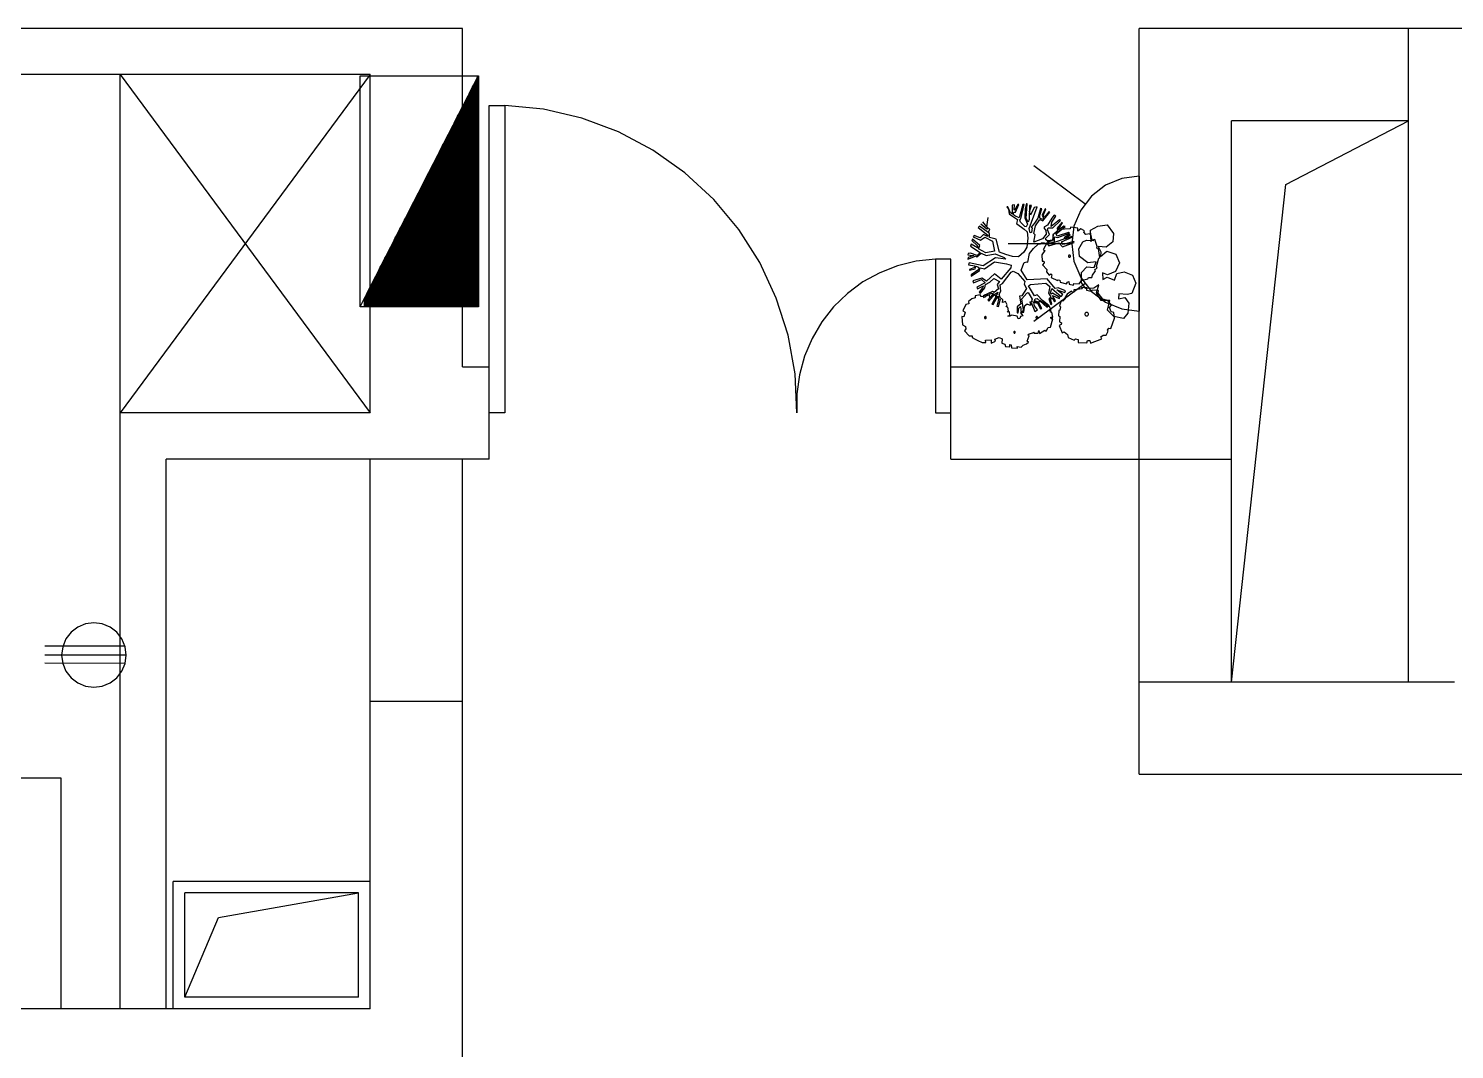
# Model space of a CAD drawing. Header units: centimetres. Extents: x 1966 to 8787, y 7398 to 12383.
# Drawn here: x 7080.7 to 7451.5, y 8959.1 to 9224.7 of the extents above; entities that cross this region are included whole.
import ezdxf

# ---------------------------------------------------------------- set-up
doc = ezdxf.new("R2010")
doc.units = ezdxf.units.CM

# ---------------------------------------------------------------- blocks, each defined once
blk = doc.blocks.new('三連插座')
for p, q in [((-4.2, 15.67), (-5.94, 14.34)), ((-2.17, 16.51), (-4.2, 15.67)), ((0, 16.8), (-2.17, 16.51)), ((2.17, 16.51), (0, 16.8)), ((4.2, 15.67), (2.17, 16.51)), ((5.94, 14.34), (4.2, 15.67)), ((-7.27, 12.6), (-8.11, 10.57)), ((-5.94, 14.34), (-7.27, 12.6)), ((7.27, 12.6), (5.94, 14.34)), ((8.11, 10.57), (7.27, 12.6)), ((8.11, 10.73), (-12.77, 10.73)), ((8.4, 8.4), (-12.77, 8.4)), ((-8.11, 10.57), (-8.4, 8.4)), ((-8.4, 8.4), (-8.11, 6.23)), ((8.4, 8.4), (8.11, 10.57)), ((8.11, 6.23), (8.4, 8.4)), ((8.11, 6.23), (-12.77, 6.24)), ((-8.11, 6.23), (-7.27, 4.2)), ((-7.27, 4.2), (-5.94, 2.46)), ((5.94, 2.46), (7.27, 4.2)), ((7.27, 4.2), (8.11, 6.23)), ((-5.94, 2.46), (-4.2, 1.13)), ((-4.2, 1.13), (-2.17, 0.29)), ((-2.17, 0.29), (0, 0)), ((0, 0), (2.17, 0.29)), ((2.17, 0.29), (4.2, 1.13)), ((4.2, 1.13), (5.94, 2.46))]:
    blk.add_line(p, q)

msp = doc.modelspace()

# ---------------------------------------------------------------- linework, layer by layer
for p, q in [((7193.51, 9224.73), (7050.51, 9224.73)), ((7193.51, 9136.73), (7193.51, 9224.73)), ((7369.51, 9136.73), (7369.51, 9224.73)), ((7439.51, 9224.73), (7369.51, 9224.73)), ((7439.51, 9200.73), (7439.51, 9224.73)), ((7711.51, 9224.73), (7439.51, 9224.73)), ((7104.51, 9212.73), (7050.51, 9212.73)), ((7169.51, 9212.73), (7104.51, 9124.73)), ((7104.51, 9212.73), (7169.51, 9124.73)), ((7104.51, 9124.73), (7104.51, 9212.73)), ((7169.51, 9212.73), (7104.51, 9212.73)), ((7166.89, 9152.3), (7166.89, 9212.45)), ((7166.89, 9212.45), (7197.67, 9212.45)), ((7169.51, 9124.73), (7169.51, 9212.73)), ((7196.77, 9210.69), (7197.07, 9211.28)), ((7197.07, 9211.28), (7197.37, 9211.87)), ((7197.07, 9211.28), (7197.07, 9152.3)), ((7197.37, 9211.87), (7197.67, 9212.45)), ((7197.37, 9211.87), (7197.37, 9152.3)), ((7197.67, 9212.45), (7197.67, 9152.3)), ((7194.67, 9206.59), (7194.97, 9207.18)), ((7194.97, 9207.18), (7195.27, 9207.76)), ((7194.97, 9207.18), (7194.97, 9152.3)), ((7195.27, 9207.76), (7195.57, 9208.35)), ((7195.27, 9207.76), (7195.27, 9152.3)), ((7195.57, 9208.35), (7195.87, 9208.93)), ((7195.57, 9208.35), (7195.57, 9152.3)), ((7195.87, 9208.93), (7196.17, 9209.52)), ((7195.87, 9208.93), (7195.87, 9152.3)), ((7196.17, 9209.52), (7196.47, 9210.11)), ((7196.17, 9209.52), (7196.17, 9152.3)), ((7196.47, 9210.11), (7196.77, 9210.69)), ((7196.47, 9210.11), (7196.47, 9152.3)), ((7196.77, 9210.69), (7196.77, 9152.3)), ((7192.87, 9203.07), (7193.17, 9203.66)), ((7193.17, 9203.66), (7193.47, 9204.24)), ((7193.17, 9203.66), (7193.17, 9152.3)), ((7193.47, 9204.24), (7193.77, 9204.83)), ((7193.47, 9204.24), (7193.47, 9152.3)), ((7193.77, 9204.83), (7194.07, 9205.42)), ((7193.77, 9204.83), (7193.77, 9152.3)), ((7194.07, 9205.42), (7194.37, 9206)), ((7194.07, 9205.42), (7194.07, 9152.3)), ((7194.37, 9206), (7194.67, 9206.59)), ((7194.37, 9206), (7194.37, 9152.3)), ((7194.67, 9206.59), (7194.67, 9152.3)), ((7200.51, 9204.73), (7204.51, 9204.73)), ((7200.51, 9136.73), (7200.51, 9204.73)), ((7214.64, 9203.71), (7204.51, 9204.73)), ((7204.51, 9204.73), (7204.51, 9124.73)), ((7224.55, 9201.4), (7214.64, 9203.71)), ((7191.07, 9199.55), (7191.37, 9200.14)), ((7191.37, 9200.14), (7191.67, 9200.73)), ((7191.37, 9200.14), (7191.37, 9152.3)), ((7191.67, 9200.73), (7191.97, 9201.31)), ((7191.67, 9200.73), (7191.67, 9152.3)), ((7191.97, 9201.31), (7192.27, 9201.9)), ((7191.97, 9201.31), (7191.97, 9152.3)), ((7192.27, 9201.9), (7192.57, 9202.49)), ((7192.27, 9201.9), (7192.27, 9152.3)), ((7192.57, 9202.49), (7192.87, 9203.07)), ((7192.57, 9202.49), (7192.57, 9152.3)), ((7192.87, 9203.07), (7192.87, 9152.3)), ((7234.08, 9197.82), (7224.55, 9201.4)), ((7439.51, 9200.73), (7393.51, 9200.73)), ((7393.51, 9112.73), (7393.51, 9200.73)), ((7407.61, 9184.19), (7439.51, 9200.73)), ((7439.51, 9054.73), (7439.51, 9200.73)), ((7188.97, 9195.45), (7189.27, 9196.04)), ((7189.27, 9196.04), (7189.57, 9196.62)), ((7189.27, 9196.04), (7189.27, 9152.3)), ((7189.57, 9196.62), (7189.87, 9197.21)), ((7189.57, 9196.62), (7189.57, 9152.3)), ((7189.87, 9197.21), (7190.17, 9197.8)), ((7189.87, 9197.21), (7189.87, 9152.3)), ((7190.17, 9197.8), (7190.47, 9198.38)), ((7190.17, 9197.8), (7190.17, 9152.3)), ((7190.47, 9198.38), (7190.77, 9198.97)), ((7190.47, 9198.38), (7190.47, 9152.3)), ((7190.77, 9198.97), (7191.07, 9199.55)), ((7190.77, 9198.97), (7190.77, 9152.3)), ((7191.07, 9199.55), (7191.07, 9152.3)), ((7243.07, 9193.05), (7234.08, 9197.82)), ((7187.17, 9191.93), (7187.47, 9192.52)), ((7187.47, 9192.52), (7187.77, 9193.11)), ((7187.47, 9192.52), (7187.47, 9152.3)), ((7187.77, 9193.11), (7188.07, 9193.69)), ((7187.77, 9193.11), (7187.77, 9152.3)), ((7188.07, 9193.69), (7188.37, 9194.28)), ((7188.07, 9193.69), (7188.07, 9152.3)), ((7188.37, 9194.28), (7188.67, 9194.86)), ((7188.37, 9194.28), (7188.37, 9152.3)), ((7188.67, 9194.86), (7188.97, 9195.45)), ((7188.67, 9194.86), (7188.67, 9152.3)), ((7188.97, 9195.45), (7188.97, 9152.3)), ((7251.37, 9187.16), (7243.07, 9193.05)), ((7185.37, 9188.42), (7185.67, 9189)), ((7185.67, 9189), (7185.97, 9189.59)), ((7185.67, 9189), (7185.67, 9152.3)), ((7185.97, 9189.59), (7186.27, 9190.17)), ((7185.97, 9189.59), (7185.97, 9152.3)), ((7186.27, 9190.17), (7186.57, 9190.76)), ((7186.27, 9190.17), (7186.27, 9152.3)), ((7186.57, 9190.76), (7186.87, 9191.35)), ((7186.57, 9190.76), (7186.57, 9152.3)), ((7186.87, 9191.35), (7187.17, 9191.93)), ((7186.87, 9191.35), (7186.87, 9152.3)), ((7187.17, 9191.93), (7187.17, 9152.3)), ((7355.38, 9179.16), (7342.08, 9188.98)), ((7183.27, 9184.31), (7183.57, 9184.9)), ((7183.57, 9184.9), (7183.87, 9185.48)), ((7183.57, 9184.9), (7183.57, 9152.3)), ((7183.87, 9185.48), (7184.17, 9186.07)), ((7183.87, 9185.48), (7183.87, 9152.3)), ((7184.17, 9186.07), (7184.47, 9186.66)), ((7184.17, 9186.07), (7184.17, 9152.3)), ((7184.47, 9186.66), (7184.77, 9187.24)), ((7184.47, 9186.66), (7184.47, 9152.3)), ((7184.77, 9187.24), (7185.07, 9187.83)), ((7184.77, 9187.24), (7184.77, 9152.3)), ((7185.07, 9187.83), (7185.37, 9188.42)), ((7185.07, 9187.83), (7185.07, 9152.3)), ((7185.37, 9188.42), (7185.37, 9152.3)), ((7258.85, 9180.25), (7251.37, 9187.16)), ((7364.97, 9185.7), (7360.73, 9183.94)), ((7369.51, 9186.3), (7364.97, 9185.7)), ((7369.51, 9186.3), (7369.51, 9151.17)), ((7181.47, 9180.79), (7181.77, 9181.38)), ((7181.77, 9181.38), (7182.07, 9181.97)), ((7181.77, 9181.38), (7181.77, 9152.3)), ((7182.07, 9181.97), (7182.37, 9182.55)), ((7182.07, 9181.97), (7182.07, 9152.3)), ((7182.37, 9182.55), (7182.67, 9183.14)), ((7182.37, 9182.55), (7182.37, 9152.3)), ((7182.67, 9183.14), (7182.97, 9183.73)), ((7182.67, 9183.14), (7182.67, 9152.3)), ((7182.97, 9183.73), (7183.27, 9184.31)), ((7182.97, 9183.73), (7182.97, 9152.3)), ((7183.27, 9184.31), (7183.27, 9152.3)), ((7360.73, 9183.94), (7357.09, 9181.15)), ((7393.51, 9054.73), (7407.61, 9184.19)), ((7179.67, 9177.28), (7179.97, 9177.86)), ((7179.97, 9177.86), (7180.27, 9178.45)), ((7179.97, 9177.86), (7179.97, 9152.3)), ((7180.27, 9178.45), (7180.57, 9179.03)), ((7180.27, 9178.45), (7180.27, 9152.3)), ((7180.57, 9179.03), (7180.87, 9179.62)), ((7180.57, 9179.03), (7180.57, 9152.3)), ((7180.87, 9179.62), (7181.17, 9180.21)), ((7180.87, 9179.62), (7180.87, 9152.3)), ((7181.17, 9180.21), (7181.47, 9180.79)), ((7181.17, 9180.21), (7181.17, 9152.3)), ((7181.47, 9180.79), (7181.47, 9152.3)), ((7265.37, 9172.43), (7258.85, 9180.25)), ((7335.35, 9178.32), (7335.06, 9178.31)), ((7335.06, 9178.31), (7335.55, 9177.74)), ((7336.07, 9176.75), (7335.35, 9178.32)), ((7335.55, 9177.74), (7335.69, 9176.55)), ((7336.49, 9178.79), (7336.45, 9176.54)), ((7337.07, 9178.87), (7336.49, 9178.79)), ((7336.96, 9177.53), (7337.07, 9178.87)), ((7337.12, 9177.48), (7336.96, 9177.53)), ((7337.95, 9178.93), (7337.12, 9177.48)), ((7337.32, 9176.92), (7338.19, 9178.91)), ((7338.19, 9178.91), (7337.95, 9178.93)), ((7339.22, 9178.94), (7338.26, 9175.5)), ((7338.7, 9175.25), (7339.57, 9178.94)), ((7339.57, 9178.94), (7339.22, 9178.94)), ((7339.88, 9177.81), (7339.78, 9175.48)), ((7340.2, 9179.14), (7339.88, 9177.81)), ((7340.12, 9175.31), (7340.36, 9179.09)), ((7340.36, 9179.09), (7340.2, 9179.14)), ((7340.98, 9178.73), (7340.85, 9175.01)), ((7340.85, 9172.74), (7342.99, 9178.33)), ((7341.49, 9178.67), (7340.98, 9178.73)), ((7341, 9177.11), (7341.49, 9178.67)), ((7342.19, 9178.21), (7341.25, 9176.18)), ((7342.99, 9178.33), (7342.19, 9178.21)), ((7343.82, 9177.94), (7343.11, 9175.4)), ((7343.65, 9176.2), (7344.2, 9177.82)), ((7344.2, 9177.82), (7343.82, 9177.94)), ((7345.02, 9177.84), (7344.23, 9176.16)), ((7344.56, 9176.09), (7345.19, 9177.71)), ((7345.19, 9177.71), (7345.02, 9177.84)), ((7354.3, 9177.51), (7352.55, 9173.28)), ((7357.09, 9181.15), (7354.3, 9177.51)), ((7177.57, 9173.17), (7177.87, 9173.76)), ((7177.87, 9173.76), (7178.17, 9174.34)), ((7177.87, 9173.76), (7177.87, 9152.3)), ((7178.17, 9174.34), (7178.47, 9174.93)), ((7178.17, 9174.34), (7178.17, 9152.3)), ((7178.47, 9174.93), (7178.77, 9175.52)), ((7178.47, 9174.93), (7178.47, 9152.3)), ((7178.77, 9175.52), (7179.07, 9176.1)), ((7178.77, 9175.52), (7178.77, 9152.3)), ((7179.07, 9176.1), (7179.37, 9176.69)), ((7179.07, 9176.1), (7179.07, 9152.3)), ((7179.37, 9176.69), (7179.67, 9177.28)), ((7179.37, 9176.69), (7179.37, 9152.3)), ((7179.67, 9177.28), (7179.67, 9152.3)), ((7329.86, 9172.53), (7328.34, 9173.81)), ((7329.87, 9173.12), (7328.86, 9174.46)), ((7329.87, 9173.12), (7330.27, 9175.57)), ((7335.69, 9176.55), (7336.55, 9175.9)), ((7336.45, 9176.54), (7336.07, 9176.75)), ((7336.55, 9175.9), (7337.9, 9175.07)), ((7336.73, 9176.33), (7336.89, 9177)), ((7337.13, 9176.04), (7336.73, 9176.33)), ((7336.89, 9177), (7337.32, 9176.92)), ((7338.26, 9175.5), (7337.13, 9176.04)), ((7337.9, 9175.07), (7337.6, 9173.98)), ((7337.6, 9173.98), (7339.58, 9172.5)), ((7338.45, 9174.9), (7338.51, 9175.12)), ((7338.63, 9174.32), (7338.45, 9174.9)), ((7338.51, 9175.12), (7338.7, 9175.25)), ((7339.74, 9173.22), (7338.63, 9174.32)), ((7339.78, 9175.48), (7340.44, 9173.86)), ((7340.44, 9173.86), (7340.07, 9173.15)), ((7340.63, 9174.36), (7340.12, 9175.31)), ((7340.85, 9175.01), (7340.63, 9174.36)), ((7341.25, 9176.18), (7341, 9177.11)), ((7342.31, 9174.11), (7341.42, 9173.07)), ((7343.11, 9175.4), (7342.31, 9174.11)), ((7342.56, 9173.39), (7343.65, 9175.06)), ((7343.67, 9175.44), (7343.65, 9176.2)), ((7343.65, 9175.06), (7344.48, 9174.74)), ((7344.34, 9175.05), (7343.67, 9175.44)), ((7344.23, 9176.16), (7344.6, 9175.38)), ((7344.6, 9175.38), (7344.34, 9175.05)), ((7344.48, 9174.74), (7346.3, 9176.96)), ((7344.85, 9175.67), (7344.56, 9176.09)), ((7346.03, 9177.01), (7344.85, 9175.67)), ((7346.81, 9175.41), (7345.65, 9173.6)), ((7346.3, 9176.96), (7346.03, 9177.01)), ((7348.77, 9174.99), (7346.64, 9173.26)), ((7346.64, 9173.26), (7346.77, 9174.35)), ((7346.77, 9174.35), (7347.8, 9175.93)), ((7347.37, 9176.2), (7346.81, 9175.41)), ((7347.02, 9172.84), (7349.03, 9174.78)), ((7347.8, 9175.93), (7347.37, 9176.2)), ((7349.39, 9174.26), (7348.2, 9172.79)), ((7348.57, 9172.69), (7349.55, 9174.2)), ((7349.03, 9174.78), (7348.77, 9174.99)), ((7349.55, 9174.2), (7349.39, 9174.26)), ((7175.77, 9169.65), (7176.07, 9170.24)), ((7176.07, 9170.24), (7176.37, 9170.83)), ((7176.07, 9170.24), (7176.07, 9152.3)), ((7176.37, 9170.83), (7176.67, 9171.41)), ((7176.37, 9170.83), (7176.37, 9152.3)), ((7176.67, 9171.41), (7176.97, 9172)), ((7176.67, 9171.41), (7176.67, 9152.3)), ((7176.97, 9172), (7177.27, 9172.59)), ((7176.97, 9172), (7176.97, 9152.3)), ((7177.27, 9172.59), (7177.57, 9173.17)), ((7177.27, 9172.59), (7177.27, 9152.3)), ((7177.57, 9173.17), (7177.57, 9152.3)), ((7270.82, 9163.84), (7265.37, 9172.43)), ((7326.56, 9170.91), (7326.36, 9170.57)), ((7326.36, 9170.57), (7328.26, 9169.64)), ((7328.15, 9170.26), (7326.56, 9170.91)), ((7327.95, 9173.34), (7327.66, 9172.97)), ((7327.66, 9172.97), (7330.13, 9170.97)), ((7330.24, 9171.66), (7327.95, 9173.34)), ((7329.01, 9171.13), (7328.15, 9170.26)), ((7328.26, 9169.64), (7329.34, 9170.44)), ((7330.02, 9170.64), (7329.01, 9171.13)), ((7329.34, 9170.44), (7331.37, 9169.4)), ((7330.13, 9172.9), (7329.86, 9172.53)), ((7329.87, 9173.11), (7329.87, 9173.12)), ((7330.7, 9172.46), (7329.87, 9173.11)), ((7330.13, 9170.97), (7330.02, 9170.64)), ((7330.24, 9171.66), (7330.7, 9172.46)), ((7330.57, 9171.42), (7330.24, 9171.66)), ((7330.57, 9170.41), (7330.57, 9171.42)), ((7332.28, 9169.9), (7330.57, 9170.41)), ((7339.58, 9172.5), (7340.38, 9171.8)), ((7340.07, 9173.15), (7339.74, 9173.22)), ((7340.55, 9170.21), (7340.25, 9167.85)), ((7340.38, 9171.8), (7340.55, 9170.21)), ((7341.17, 9171.58), (7340.85, 9172.74)), ((7341.48, 9171.66), (7341.17, 9171.58)), ((7341.42, 9173.07), (7341.64, 9172.84)), ((7341.64, 9172.84), (7341.48, 9171.66)), ((7342.09, 9169.12), (7342.48, 9171.1)), ((7342.13, 9171.44), (7342.56, 9173.39)), ((7342.48, 9171.1), (7342.13, 9171.44)), ((7345.29, 9171.23), (7344.34, 9170.02)), ((7344.87, 9173.15), (7344.73, 9172.85)), ((7344.73, 9172.85), (7345.2, 9172.22)), ((7345.65, 9173.6), (7344.87, 9173.15)), ((7345.13, 9170.11), (7346.15, 9171.12)), ((7345.25, 9169.79), (7345.13, 9170.11)), ((7345.2, 9172.22), (7345.29, 9171.23)), ((7345.65, 9172.32), (7345.82, 9172.85)), ((7346.15, 9171.12), (7345.65, 9172.32)), ((7345.82, 9172.85), (7346.41, 9172.91)), ((7346.41, 9172.91), (7347.02, 9172.84)), ((7347.09, 9171.18), (7346.96, 9169.7)), ((7349.43, 9172.49), (7347.04, 9171.17)), ((7347.04, 9171.17), (7347.14, 9169.66)), ((7348.24, 9172.18), (7347.09, 9171.18)), ((7347.47, 9169.21), (7347.51, 9170.57)), ((7347.51, 9170.57), (7348.36, 9170.37)), ((7347.89, 9171.29), (7350.22, 9173.19)), ((7348.21, 9170.71), (7347.89, 9171.29)), ((7348.2, 9172.79), (7348.24, 9172.18)), ((7351.1, 9171.7), (7348.21, 9170.71)), ((7348.36, 9170.37), (7351.37, 9171.47)), ((7348.63, 9172.38), (7348.57, 9172.69)), ((7349.94, 9173.3), (7348.63, 9172.38)), ((7349.33, 9169.24), (7352.1, 9170.46)), ((7350.11, 9172.52), (7349.43, 9172.49)), ((7350.09, 9170.35), (7349.93, 9169.95)), ((7350.22, 9173.19), (7349.94, 9173.3)), ((7351.38, 9171.23), (7350.09, 9170.35)), ((7351.56, 9172.62), (7350.11, 9172.52)), ((7350.25, 9170.09), (7351.59, 9171.1)), ((7350.37, 9170.01), (7350.25, 9170.09)), ((7351.99, 9170.61), (7350.37, 9170.01)), ((7351.37, 9171.47), (7351.1, 9171.7)), ((7351.59, 9171.1), (7351.38, 9171.23)), ((7351.61, 9173.05), (7351.56, 9172.62)), ((7353.58, 9172.78), (7351.61, 9173.05)), ((7352.55, 9173.28), (7351.95, 9168.73)), ((7352.1, 9170.46), (7351.99, 9170.61)), ((7353.59, 9172.05), (7353.58, 9172.78)), ((7354.37, 9172.61), (7353.59, 9172.05)), ((7355.29, 9172.12), (7354.37, 9172.61)), ((7355.14, 9171.76), (7355.29, 9172.12)), ((7355.61, 9171.17), (7355.14, 9171.76)), ((7356.61, 9171.35), (7355.61, 9171.17)), ((7356.99, 9170.88), (7356.61, 9171.35)), ((7356.84, 9172.24), (7358.78, 9173.32)), ((7357, 9169.23), (7356.84, 9172.24)), ((7357.28, 9169.71), (7356.99, 9170.88)), ((7358.78, 9173.32), (7361.2, 9173.63)), ((7361.2, 9173.63), (7362.84, 9171.42)), ((7362.84, 9171.42), (7362.67, 9169.24)), ((7173.97, 9166.14), (7174.27, 9166.72)), ((7174.27, 9166.72), (7174.57, 9167.31)), ((7174.27, 9166.72), (7174.27, 9152.3)), ((7174.57, 9167.31), (7174.87, 9167.9)), ((7174.57, 9167.31), (7174.57, 9152.3)), ((7174.87, 9167.9), (7175.17, 9168.48)), ((7174.87, 9167.9), (7174.87, 9152.3)), ((7175.17, 9168.48), (7175.47, 9169.07)), ((7175.17, 9168.48), (7175.17, 9152.3)), ((7175.47, 9169.07), (7175.77, 9169.65)), ((7175.47, 9169.07), (7175.47, 9152.3)), ((7175.77, 9169.65), (7175.77, 9152.3)), ((7325.84, 9168.66), (7325.61, 9168.13)), ((7325.61, 9168.13), (7328.14, 9166.45)), ((7327.42, 9167.69), (7325.84, 9168.66)), ((7326.18, 9169.9), (7326, 9169.6)), ((7326, 9169.6), (7327.5, 9168.24)), ((7328.03, 9168.26), (7326.18, 9169.9)), ((7328.14, 9166.45), (7327.36, 9165.72)), ((7327.5, 9168.24), (7327.42, 9167.69)), ((7327.68, 9167.4), (7328.03, 9168.26)), ((7329.59, 9166.35), (7327.68, 9167.4)), ((7331.89, 9166.82), (7329.59, 9166.35)), ((7331.37, 9169.4), (7331.89, 9166.82)), ((7333.16, 9166.55), (7332.28, 9169.9)), ((7334.85, 9165.95), (7333.16, 9166.55)), ((7351.95, 9168.73), (7335.42, 9168.73)), ((7339.54, 9166.59), (7338.08, 9165.38)), ((7340.25, 9167.85), (7339.54, 9166.59)), ((7340.97, 9166.19), (7342.02, 9167.51)), ((7342.02, 9167.51), (7343.25, 9168.64)), ((7344.34, 9170.02), (7342.09, 9169.12)), ((7343.25, 9168.64), (7343.78, 9168.71)), ((7343.78, 9168.71), (7344.08, 9168.98)), ((7344.08, 9168.98), (7344.82, 9168.98)), ((7344.96, 9166.97), (7344.17, 9165.83)), ((7345.63, 9169.2), (7344.56, 9167.15)), ((7344.56, 9167.15), (7344.96, 9166.97)), ((7344.82, 9168.98), (7345.53, 9168.74)), ((7345.65, 9169.51), (7345.25, 9169.79)), ((7345.53, 9168.74), (7346.03, 9168.17)), ((7347.14, 9169.66), (7345.63, 9169.2)), ((7346.96, 9169.7), (7345.65, 9169.51)), ((7345.96, 9169.12), (7347.47, 9169.21)), ((7346.15, 9168.63), (7345.96, 9169.12)), ((7346.03, 9168.17), (7348.62, 9169.01)), ((7349.93, 9169.95), (7346.15, 9168.63)), ((7348.62, 9169.01), (7349.58, 9167.98)), ((7349.7, 9168.59), (7349.33, 9169.24)), ((7349.58, 9167.98), (7352.62, 9169.06)), ((7352.53, 9169.29), (7349.7, 9168.59)), ((7351.95, 9168.73), (7352.55, 9164.19)), ((7352.62, 9169.06), (7352.53, 9169.29)), ((7353.8, 9167.41), (7354.87, 9169.23)), ((7353.98, 9165.43), (7353.8, 9167.41)), ((7354.87, 9169.23), (7355.77, 9169.71)), ((7355.77, 9169.71), (7357.72, 9169.59)), ((7357.98, 9169.83), (7357.28, 9169.71)), ((7358.6, 9168.03), (7357.98, 9169.83)), ((7358.48, 9167.6), (7358.6, 9168.03)), ((7358.93, 9167.41), (7358.48, 9167.6)), ((7360.88, 9167.85), (7358.85, 9168.07)), ((7358.85, 9168.07), (7359.56, 9166.67)), ((7359.27, 9165.17), (7358.93, 9167.41)), ((7359.41, 9165.46), (7361.11, 9166.84)), ((7359.56, 9166.67), (7359.41, 9165.46)), ((7362.67, 9169.24), (7360.88, 9167.85)), ((7361.11, 9166.84), (7363.41, 9166.06)), ((7171.87, 9162.03), (7172.17, 9162.62)), ((7172.17, 9162.62), (7172.47, 9163.21)), ((7172.17, 9162.62), (7172.17, 9152.3)), ((7172.47, 9163.21), (7172.77, 9163.79)), ((7172.47, 9163.21), (7172.47, 9152.3)), ((7172.77, 9163.79), (7173.07, 9164.38)), ((7172.77, 9163.79), (7172.77, 9152.3)), ((7173.07, 9164.38), (7173.37, 9164.96)), ((7173.07, 9164.38), (7173.07, 9152.3)), ((7173.37, 9164.96), (7173.67, 9165.55)), ((7173.37, 9164.96), (7173.37, 9152.3)), ((7173.67, 9165.55), (7173.97, 9166.14)), ((7173.67, 9165.55), (7173.67, 9152.3)), ((7173.97, 9166.14), (7173.97, 9152.3)), ((7275.13, 9154.62), (7270.82, 9163.84)), ((7306.68, 9163.03), (7302.03, 9161.22)), ((7311.54, 9164.21), (7306.68, 9163.03)), ((7316.51, 9164.73), (7311.54, 9164.21)), ((7316.51, 9164.73), (7316.51, 9124.73)), ((7320.51, 9164.73), (7316.51, 9164.73)), ((7320.51, 9136.73), (7320.51, 9164.73)), ((7325.02, 9166.2), (7324.93, 9165.88)), ((7324.93, 9165.88), (7325.59, 9165.78)), ((7324.94, 9164.73), (7326.94, 9165.51)), ((7325.03, 9165.19), (7324.94, 9164.73)), ((7325.68, 9166.27), (7325.02, 9166.2)), ((7326.49, 9165.66), (7325.03, 9165.19)), ((7325.28, 9163.77), (7325.1, 9163.27)), ((7325.1, 9163.27), (7326.75, 9162.99)), ((7328.96, 9163), (7325.28, 9163.77)), ((7325.59, 9165.78), (7326.49, 9165.66)), ((7327.36, 9165.72), (7325.68, 9166.27)), ((7326.75, 9162.99), (7326.64, 9162.55)), ((7326.82, 9162.21), (7327.02, 9162.91)), ((7326.94, 9165.51), (7327.32, 9165.34)), ((7327.02, 9162.91), (7327.76, 9162.64)), ((7327.32, 9165.34), (7328.42, 9166.26)), ((7327.76, 9162.64), (7327.82, 9162.05)), ((7328.42, 9166.26), (7329.69, 9165.65)), ((7332.17, 9165.07), (7328.96, 9163)), ((7329.28, 9162.21), (7331.9, 9164.01)), ((7329.69, 9165.65), (7332.09, 9166.14)), ((7331.9, 9164.01), (7335, 9163.56)), ((7332.09, 9166.14), (7334.38, 9165.17)), ((7334.79, 9164.75), (7332.17, 9165.07)), ((7334.38, 9165.17), (7334.79, 9164.75)), ((7336.53, 9165.4), (7334.85, 9165.95)), ((7335, 9163.56), (7336.24, 9163.18)), ((7336.24, 9163.18), (7336.11, 9162.49)), ((7338.08, 9165.38), (7336.53, 9165.4)), ((7338.82, 9161.89), (7339.57, 9163.87)), ((7339.57, 9163.87), (7340.31, 9164)), ((7340.31, 9164), (7340.53, 9163.95)), ((7340.53, 9163.95), (7340.97, 9166.19)), ((7344.17, 9165.83), (7344.27, 9164.24)), ((7344.27, 9164.24), (7344.74, 9164.25)), ((7344.82, 9163.77), (7344.38, 9163.26)), ((7344.38, 9163.26), (7345.45, 9162.03)), ((7344.74, 9164.25), (7344.82, 9163.77)), ((7351.11, 9165.58), (7351.1, 9165.51)), ((7351.1, 9165.51), (7351.11, 9165.44)), ((7351.14, 9165.65), (7351.11, 9165.58)), ((7351.11, 9165.44), (7351.14, 9165.37)), ((7351.18, 9165.7), (7351.14, 9165.65)), ((7351.14, 9165.37), (7351.18, 9165.31)), ((7351.24, 9165.75), (7351.18, 9165.7)), ((7351.18, 9165.31), (7351.24, 9165.27)), ((7351.3, 9165.78), (7351.24, 9165.75)), ((7351.24, 9165.27), (7351.3, 9165.24)), ((7351.38, 9165.79), (7351.3, 9165.78)), ((7351.3, 9165.24), (7351.38, 9165.23)), ((7351.45, 9165.78), (7351.38, 9165.79)), ((7351.38, 9165.23), (7351.45, 9165.24)), ((7351.51, 9165.75), (7351.45, 9165.78)), ((7351.45, 9165.24), (7351.51, 9165.27)), ((7351.57, 9165.7), (7351.51, 9165.75)), ((7351.51, 9165.27), (7351.57, 9165.31)), ((7351.62, 9165.65), (7351.57, 9165.7)), ((7351.57, 9165.31), (7351.62, 9165.37)), ((7351.64, 9165.58), (7351.62, 9165.65)), ((7351.62, 9165.37), (7351.64, 9165.44)), ((7351.65, 9165.51), (7351.64, 9165.58)), ((7351.64, 9165.44), (7351.65, 9165.51)), ((7352.55, 9164.19), (7354.3, 9159.95)), ((7356.19, 9163.78), (7353.98, 9165.43)), ((7354.47, 9161.23), (7355.9, 9162.7)), ((7355.9, 9162.7), (7357.79, 9162.54)), ((7358.29, 9164.03), (7356.19, 9163.78)), ((7357.79, 9162.54), (7358.29, 9164.03)), ((7358.43, 9162.79), (7358.97, 9165.03)), ((7358.57, 9162.37), (7358.43, 9162.79)), ((7358.97, 9165.03), (7359.27, 9165.17)), ((7364.39, 9163.82), (7363.35, 9161.56)), ((7363.41, 9166.06), (7364.39, 9163.82)), ((7170.07, 9158.52), (7170.37, 9159.1)), ((7170.37, 9159.1), (7170.67, 9159.69)), ((7170.37, 9159.1), (7170.37, 9152.3)), ((7170.67, 9159.69), (7170.97, 9160.27)), ((7170.67, 9159.69), (7170.67, 9152.3)), ((7170.97, 9160.27), (7171.27, 9160.86)), ((7170.97, 9160.27), (7170.97, 9152.3)), ((7171.27, 9160.86), (7171.57, 9161.45)), ((7171.27, 9160.86), (7171.27, 9152.3)), ((7171.57, 9161.45), (7171.87, 9162.03)), ((7171.57, 9161.45), (7171.57, 9152.3)), ((7171.87, 9162.03), (7171.87, 9152.3)), ((7302.03, 9161.22), (7297.65, 9158.81)), ((7326.64, 9162.55), (7325.34, 9162.04)), ((7325.34, 9162.04), (7325.37, 9161.83)), ((7325.37, 9161.83), (7326.82, 9162.21)), ((7327.82, 9162.05), (7325.83, 9160.67)), ((7325.83, 9160.35), (7328.01, 9161.76)), ((7325.83, 9160.67), (7325.83, 9160.35)), ((7328.58, 9159.83), (7326.23, 9159.08)), ((7326.23, 9159.08), (7326.42, 9158.58)), ((7326.42, 9158.58), (7328.49, 9159.4)), ((7328.01, 9161.76), (7328.19, 9162.51)), ((7328.19, 9162.51), (7329.28, 9162.21)), ((7328.49, 9159.4), (7329.41, 9158.59)), ((7329.83, 9158.98), (7328.58, 9159.83)), ((7331.92, 9160.91), (7329.83, 9158.98)), ((7330.68, 9158.76), (7331.68, 9159.7)), ((7331.68, 9159.7), (7333.14, 9158.94)), ((7333.65, 9159.54), (7331.92, 9160.91)), ((7333.14, 9158.94), (7332.56, 9158.18)), ((7336.11, 9162.49), (7333.65, 9159.54)), ((7333.93, 9158.43), (7336.21, 9161.35)), ((7336.21, 9161.35), (7336.72, 9161.62)), ((7336.72, 9161.62), (7337.91, 9161.02)), ((7337.91, 9161.02), (7339.78, 9158.95)), ((7340.36, 9159.34), (7338.82, 9161.89)), ((7339.78, 9158.95), (7339.58, 9158.25)), ((7345.57, 9159.58), (7340.36, 9159.34)), ((7345.45, 9162.03), (7345.37, 9161.47)), ((7345.37, 9161.47), (7346.12, 9160.6)), ((7347.61, 9157.1), (7345.57, 9159.58)), ((7346.12, 9160.6), (7346.56, 9160.96)), ((7346.56, 9160.96), (7346.8, 9160.67)), ((7346.8, 9160.67), (7346.58, 9159.97)), ((7346.58, 9159.97), (7348.23, 9159.14)), ((7348.23, 9159.14), (7348.43, 9159.38)), ((7348.43, 9159.38), (7348.86, 9159.3)), ((7348.86, 9159.3), (7348.97, 9158.78)), ((7350.82, 9158.79), (7351.19, 9158.91)), ((7351.19, 9158.91), (7351.3, 9158.24)), ((7353.86, 9158.32), (7354.49, 9159.21)), ((7354.3, 9159.95), (7357.09, 9156.31)), ((7354.52, 9158.61), (7354.47, 9161.23)), ((7354.49, 9159.21), (7355.07, 9159.38)), ((7355.07, 9159.38), (7356.17, 9159.65)), ((7356.17, 9159.65), (7356.28, 9159.98)), ((7356.28, 9159.98), (7357.2, 9159.97)), ((7357.2, 9159.97), (7357.4, 9160.59)), ((7357.4, 9160.59), (7358.13, 9161.74)), ((7357.97, 9162.08), (7358.57, 9162.37)), ((7358.13, 9161.74), (7357.97, 9162.08)), ((7361.23, 9160.68), (7359.97, 9161.22)), ((7359.97, 9161.22), (7360.06, 9159.46)), ((7360.06, 9159.46), (7361.2, 9160.02)), ((7361.2, 9160.02), (7363.05, 9159.31)), ((7363.35, 9161.56), (7361.23, 9160.68)), ((7363.05, 9159.31), (7363.71, 9160.99)), ((7363.71, 9160.99), (7365.58, 9161.47)), ((7365.58, 9161.47), (7367.74, 9160.6)), ((7367.74, 9160.6), (7368.64, 9158.5)), ((7168.27, 9155), (7168.57, 9155.58)), ((7168.57, 9155.58), (7168.87, 9156.17)), ((7168.57, 9155.58), (7168.57, 9152.3)), ((7168.87, 9156.17), (7169.17, 9156.76)), ((7168.87, 9156.17), (7168.87, 9152.3)), ((7169.17, 9156.76), (7169.47, 9157.34)), ((7169.17, 9156.76), (7169.17, 9152.3)), ((7169.47, 9157.34), (7169.77, 9157.93)), ((7169.47, 9157.34), (7169.47, 9152.3)), ((7169.77, 9157.93), (7170.07, 9158.52)), ((7169.77, 9157.93), (7169.77, 9152.3)), ((7170.07, 9158.52), (7170.07, 9152.3)), ((7293.64, 9155.83), (7290.05, 9152.35)), ((7297.65, 9158.81), (7293.64, 9155.83)), ((7328.19, 9155.42), (7326.85, 9155.16)), ((7329.41, 9158.59), (7327.3, 9157.41)), ((7327.3, 9157.41), (7327.48, 9156.98)), ((7327.48, 9156.98), (7329.01, 9157.79)), ((7328.78, 9157.3), (7327.86, 9156.19)), ((7327.86, 9156.19), (7328.24, 9155.93)), ((7328.45, 9155.01), (7328.19, 9155.42)), ((7328.24, 9155.93), (7329.35, 9157.29)), ((7329.01, 9157.79), (7328.78, 9157.3)), ((7331.32, 9156.35), (7328.97, 9155.17)), ((7329.06, 9154.8), (7331.12, 9155.91)), ((7329.35, 9157.29), (7329.56, 9158.17)), ((7330.55, 9155.35), (7329.4, 9155.45)), ((7329.4, 9155.45), (7329.41, 9154.89)), ((7329.56, 9158.17), (7330.68, 9158.76)), ((7331.65, 9155.79), (7330.12, 9154.12)), ((7330.4, 9153.82), (7331.95, 9155.67)), ((7330.69, 9154.65), (7330.55, 9155.35)), ((7331.24, 9155.46), (7330.69, 9154.65)), ((7331.12, 9155.91), (7331.65, 9155.79)), ((7332.39, 9155.25), (7331.21, 9153.05)), ((7332.11, 9155.29), (7331.24, 9155.46)), ((7331.83, 9156.09), (7331.32, 9156.35)), ((7332.88, 9157.05), (7331.83, 9156.09)), ((7331.95, 9155.67), (7332.74, 9156.19)), ((7332.61, 9154.59), (7332.11, 9155.29)), ((7332.74, 9156.19), (7332.39, 9155.25)), ((7332.56, 9158.18), (7332.88, 9157.05)), ((7333.12, 9155.66), (7333.56, 9156.44)), ((7333.41, 9154.39), (7333.12, 9155.66)), ((7333.34, 9158.04), (7333.93, 9158.43)), ((7333.56, 9156.44), (7333.34, 9158.04)), ((7339.02, 9155.23), (7338.35, 9155.11)), ((7339.01, 9154.39), (7340.26, 9155.88)), ((7340.23, 9157.09), (7339.02, 9155.23)), ((7339.58, 9158.25), (7340.23, 9157.09)), ((7340.26, 9155.88), (7340.62, 9156.07)), ((7340.62, 9156.07), (7341.66, 9154.36)), ((7340.71, 9157.83), (7341.21, 9158.13)), ((7342.3, 9155.17), (7340.71, 9157.83)), ((7341.21, 9158.13), (7345.25, 9158.46)), ((7355.38, 9158.3), (7342.08, 9148.49)), ((7343, 9155.45), (7342.3, 9155.17)), ((7344.37, 9153.97), (7343, 9155.45)), ((7345.25, 9158.46), (7346.23, 9157.66)), ((7346.23, 9157.66), (7345.88, 9155.86)), ((7345.88, 9155.86), (7346.53, 9154.92)), ((7346.4, 9155.98), (7346.81, 9157.1)), ((7346.65, 9155.64), (7346.4, 9155.98)), ((7346.96, 9155.91), (7346.65, 9155.64)), ((7346.81, 9157.1), (7349.25, 9155.02)), ((7347.78, 9153.87), (7346.95, 9155.3)), ((7346.95, 9155.3), (7348.67, 9154.51)), ((7348.9, 9154.8), (7346.96, 9155.91)), ((7348.4, 9157.25), (7347.61, 9157.1)), ((7349.64, 9155.52), (7348.07, 9156.73)), ((7348.07, 9156.73), (7350.13, 9156.03)), ((7350.38, 9156.52), (7348.4, 9157.25)), ((7348.97, 9158.78), (7350.63, 9158.28)), ((7349.25, 9155.02), (7349.64, 9155.52)), ((7350.13, 9156.03), (7350.38, 9156.52)), ((7350.8, 9155.6), (7350.19, 9154.71)), ((7350.63, 9158.28), (7350.82, 9158.79)), ((7351.88, 9156.44), (7350.8, 9155.6)), ((7351.3, 9158.24), (7352.4, 9157.97)), ((7352.13, 9156.12), (7351.88, 9156.44)), ((7352.38, 9156.1), (7352.13, 9156.12)), ((7352.48, 9156.73), (7352.38, 9156.1)), ((7352.4, 9157.97), (7352.49, 9158.4)), ((7354.68, 9157.03), (7352.48, 9156.73)), ((7352.49, 9158.4), (7353.86, 9158.32)), ((7355.64, 9157.11), (7354.52, 9158.61)), ((7355.86, 9157.24), (7354.54, 9157.32)), ((7354.54, 9157.32), (7354.68, 9157.03)), ((7357.69, 9157.16), (7355.64, 9157.11)), ((7355.89, 9156.58), (7355.86, 9157.24)), ((7356.96, 9156.29), (7355.89, 9156.58)), ((7357.27, 9156.69), (7356.96, 9156.29)), ((7357.09, 9156.31), (7360.73, 9153.52)), ((7358.9, 9156.6), (7357.27, 9156.69)), ((7359.04, 9158.03), (7357.69, 9157.16)), ((7358.38, 9155.97), (7359.04, 9158.03)), ((7359.58, 9153.99), (7358.38, 9155.97)), ((7358.81, 9155.87), (7358.9, 9156.6)), ((7360.02, 9154.35), (7358.81, 9155.87)), ((7364.22, 9155.75), (7364.09, 9154.42)), ((7366.36, 9155.5), (7364.22, 9155.75)), ((7367.57, 9155.82), (7366.36, 9155.5)), ((7368.64, 9158.5), (7367.57, 9155.82)), ((7166.89, 9152.3), (7167.97, 9154.41)), ((7167.97, 9152.3), (7166.89, 9152.3)), ((7167.97, 9154.41), (7168.27, 9155)), ((7167.97, 9154.41), (7167.97, 9152.3)), ((7168.27, 9152.3), (7167.97, 9152.3)), ((7168.27, 9155), (7168.27, 9152.3)), ((7168.57, 9152.3), (7168.27, 9152.3)), ((7168.87, 9152.3), (7168.57, 9152.3)), ((7169.17, 9152.3), (7168.87, 9152.3)), ((7169.47, 9152.3), (7169.17, 9152.3)), ((7169.77, 9152.3), (7169.47, 9152.3)), ((7170.07, 9152.3), (7169.77, 9152.3)), ((7170.37, 9152.3), (7170.07, 9152.3)), ((7170.67, 9152.3), (7170.37, 9152.3)), ((7170.97, 9152.3), (7170.67, 9152.3)), ((7171.27, 9152.3), (7170.97, 9152.3)), ((7171.57, 9152.3), (7171.27, 9152.3)), ((7171.87, 9152.3), (7171.57, 9152.3)), ((7172.17, 9152.3), (7171.87, 9152.3)), ((7172.47, 9152.3), (7172.17, 9152.3)), ((7172.77, 9152.3), (7172.47, 9152.3)), ((7173.07, 9152.3), (7172.77, 9152.3)), ((7173.37, 9152.3), (7173.07, 9152.3)), ((7173.67, 9152.3), (7173.37, 9152.3)), ((7173.97, 9152.3), (7173.67, 9152.3)), ((7174.27, 9152.3), (7173.97, 9152.3)), ((7174.57, 9152.3), (7174.27, 9152.3)), ((7174.87, 9152.3), (7174.57, 9152.3)), ((7175.17, 9152.3), (7174.87, 9152.3)), ((7175.47, 9152.3), (7175.17, 9152.3)), ((7175.77, 9152.3), (7175.47, 9152.3)), ((7176.07, 9152.3), (7175.77, 9152.3)), ((7176.37, 9152.3), (7176.07, 9152.3)), ((7176.67, 9152.3), (7176.37, 9152.3)), ((7176.97, 9152.3), (7176.67, 9152.3)), ((7177.27, 9152.3), (7176.97, 9152.3)), ((7177.57, 9152.3), (7177.27, 9152.3)), ((7177.87, 9152.3), (7177.57, 9152.3)), ((7178.17, 9152.3), (7177.87, 9152.3)), ((7178.47, 9152.3), (7178.17, 9152.3)), ((7178.77, 9152.3), (7178.47, 9152.3)), ((7179.07, 9152.3), (7178.77, 9152.3)), ((7179.37, 9152.3), (7179.07, 9152.3)), ((7179.67, 9152.3), (7179.37, 9152.3)), ((7179.97, 9152.3), (7179.67, 9152.3)), ((7180.27, 9152.3), (7179.97, 9152.3)), ((7180.57, 9152.3), (7180.27, 9152.3)), ((7180.87, 9152.3), (7180.57, 9152.3)), ((7181.17, 9152.3), (7180.87, 9152.3)), ((7181.47, 9152.3), (7181.17, 9152.3)), ((7181.77, 9152.3), (7181.47, 9152.3)), ((7182.07, 9152.3), (7181.77, 9152.3)), ((7182.37, 9152.3), (7182.07, 9152.3)), ((7182.67, 9152.3), (7182.37, 9152.3)), ((7182.97, 9152.3), (7182.67, 9152.3)), ((7183.27, 9152.3), (7182.97, 9152.3)), ((7183.57, 9152.3), (7183.27, 9152.3)), ((7183.87, 9152.3), (7183.57, 9152.3)), ((7184.17, 9152.3), (7183.87, 9152.3)), ((7184.47, 9152.3), (7184.17, 9152.3)), ((7184.77, 9152.3), (7184.47, 9152.3)), ((7185.07, 9152.3), (7184.77, 9152.3)), ((7185.37, 9152.3), (7185.07, 9152.3)), ((7185.67, 9152.3), (7185.37, 9152.3)), ((7185.97, 9152.3), (7185.67, 9152.3)), ((7186.27, 9152.3), (7185.97, 9152.3)), ((7186.57, 9152.3), (7186.27, 9152.3)), ((7186.87, 9152.3), (7186.57, 9152.3)), ((7187.17, 9152.3), (7186.87, 9152.3)), ((7187.47, 9152.3), (7187.17, 9152.3)), ((7187.77, 9152.3), (7187.47, 9152.3)), ((7188.07, 9152.3), (7187.77, 9152.3)), ((7188.37, 9152.3), (7188.07, 9152.3)), ((7188.67, 9152.3), (7188.37, 9152.3)), ((7188.97, 9152.3), (7188.67, 9152.3)), ((7189.27, 9152.3), (7188.97, 9152.3)), ((7189.57, 9152.3), (7189.27, 9152.3)), ((7189.87, 9152.3), (7189.57, 9152.3)), ((7190.17, 9152.3), (7189.87, 9152.3)), ((7190.47, 9152.3), (7190.17, 9152.3)), ((7190.77, 9152.3), (7190.47, 9152.3)), ((7191.07, 9152.3), (7190.77, 9152.3)), ((7191.37, 9152.3), (7191.07, 9152.3)), ((7191.67, 9152.3), (7191.37, 9152.3)), ((7191.97, 9152.3), (7191.67, 9152.3)), ((7192.27, 9152.3), (7191.97, 9152.3)), ((7192.57, 9152.3), (7192.27, 9152.3)), ((7192.87, 9152.3), (7192.57, 9152.3)), ((7193.17, 9152.3), (7192.87, 9152.3)), ((7193.47, 9152.3), (7193.17, 9152.3)), ((7193.77, 9152.3), (7193.47, 9152.3)), ((7194.07, 9152.3), (7193.77, 9152.3)), ((7194.37, 9152.3), (7194.07, 9152.3)), ((7194.67, 9152.3), (7194.37, 9152.3)), ((7194.97, 9152.3), (7194.67, 9152.3)), ((7195.27, 9152.3), (7194.97, 9152.3)), ((7195.57, 9152.3), (7195.27, 9152.3)), ((7195.87, 9152.3), (7195.57, 9152.3)), ((7196.17, 9152.3), (7195.87, 9152.3)), ((7196.47, 9152.3), (7196.17, 9152.3)), ((7196.77, 9152.3), (7196.47, 9152.3)), ((7197.07, 9152.3), (7196.77, 9152.3)), ((7197.37, 9152.3), (7197.07, 9152.3)), ((7197.67, 9152.3), (7197.37, 9152.3)), ((7278.21, 9144.92), (7275.13, 9154.62)), ((7290.05, 9152.35), (7286.97, 9148.42)), ((7324.41, 9152.97), (7323.65, 9151.29)), ((7325.24, 9153.13), (7324.41, 9152.97)), ((7325.95, 9154.42), (7325.13, 9153.72)), ((7325.13, 9153.72), (7325.24, 9153.13)), ((7326.84, 9154.7), (7325.95, 9154.42)), ((7326.85, 9155.16), (7326.84, 9154.7)), ((7329.41, 9154.89), (7328.45, 9155.01)), ((7328.97, 9155.17), (7329.06, 9154.8)), ((7330.12, 9154.12), (7330.4, 9153.82)), ((7331.21, 9153.05), (7331.57, 9152.98)), ((7331.57, 9152.98), (7332.73, 9155.13)), ((7332.89, 9154.2), (7332.49, 9152.53)), ((7332.49, 9152.53), (7332.9, 9152.38)), ((7333.05, 9155), (7332.61, 9154.59)), ((7332.73, 9155.13), (7332.89, 9154.2)), ((7332.9, 9152.38), (7333.41, 9154.39)), ((7334.04, 9154.17), (7333.05, 9155)), ((7333.99, 9153.5), (7334.04, 9154.17)), ((7334.73, 9153.7), (7333.99, 9153.5)), ((7335.13, 9152.84), (7334.73, 9153.7)), ((7334.87, 9152.32), (7335.13, 9152.84)), ((7335.35, 9152.28), (7334.87, 9152.32)), ((7335.53, 9151.33), (7335.35, 9152.28)), ((7338.72, 9153.12), (7337.74, 9152.33)), ((7337.74, 9152.33), (7337.75, 9150.73)), ((7338.05, 9150.76), (7338.23, 9152)), ((7338.23, 9152), (7338.67, 9152.41)), ((7338.35, 9155.11), (7338.72, 9153.12)), ((7338.67, 9152.41), (7338.84, 9150.81)), ((7339.54, 9150.92), (7339.01, 9154.39)), ((7339.58, 9152.39), (7339.5, 9151.35)), ((7340.35, 9153.06), (7339.58, 9152.39)), ((7340.98, 9152.78), (7340.35, 9153.06)), ((7341.34, 9152.76), (7340.98, 9152.78)), ((7342.99, 9153.57), (7341.1, 9153.66)), ((7341.1, 9153.66), (7341.34, 9152.76)), ((7341.66, 9154.36), (7341.4, 9153.5)), ((7341.4, 9153.5), (7342.38, 9151.15)), ((7342.32, 9152.56), (7342.11, 9153.52)), ((7342.11, 9153.52), (7343.02, 9153.25)), ((7342.32, 9153.92), (7342.47, 9154.4)), ((7343.28, 9153.56), (7342.32, 9153.92)), ((7343.04, 9151.51), (7342.32, 9152.56)), ((7342.38, 9151.15), (7343.04, 9151.51)), ((7342.47, 9154.4), (7342.97, 9154.5)), ((7342.97, 9154.5), (7345.45, 9152.28)), ((7343.16, 9153.3), (7342.99, 9153.57)), ((7343.02, 9153.25), (7343.88, 9151.77)), ((7343.64, 9153.98), (7343.16, 9153.3)), ((7344.19, 9151.94), (7343.28, 9153.56)), ((7345.33, 9152.89), (7343.64, 9153.98)), ((7343.88, 9151.77), (7344.19, 9151.94)), ((7346, 9152.67), (7344.37, 9153.97)), ((7345.63, 9152.52), (7345.33, 9152.89)), ((7345.45, 9152.28), (7346, 9152.67)), ((7346.02, 9152.66), (7345.63, 9152.52)), ((7346.53, 9154.92), (7346, 9154.34)), ((7346, 9154.34), (7346.52, 9152.9)), ((7346.6, 9151.54), (7346.02, 9152.66)), ((7346.35, 9151.26), (7346.6, 9151.54)), ((7346.44, 9154.27), (7346.86, 9154.64)), ((7346.82, 9153.11), (7346.44, 9154.27)), ((7346.52, 9152.9), (7346.82, 9153.11)), ((7346.86, 9154.64), (7347.52, 9153.6)), ((7347.52, 9153.6), (7347.78, 9153.87)), ((7348.67, 9154.51), (7348.9, 9154.8)), ((7349.24, 9153.93), (7348.74, 9152.62)), ((7348.74, 9152.62), (7349.06, 9152.29)), ((7349.06, 9152.29), (7348.84, 9151.48)), ((7349.67, 9153.81), (7349.24, 9153.93)), ((7350.37, 9154.47), (7349.67, 9153.81)), ((7350.19, 9154.71), (7350.37, 9154.47)), ((7361.88, 9154), (7359.58, 9153.99)), ((7361.35, 9154.01), (7360.02, 9154.35)), ((7360.73, 9153.52), (7364.97, 9151.77)), ((7361.28, 9151.45), (7361.88, 9154)), ((7362.33, 9152.75), (7361.35, 9154.01)), ((7361.77, 9152.13), (7362.33, 9152.75)), ((7362.25, 9151.07), (7361.77, 9152.13)), ((7364.09, 9154.42), (7365.73, 9154.79)), ((7364.97, 9151.77), (7369.51, 9151.17)), ((7365.73, 9154.79), (7366.8, 9153.33)), ((7366.8, 9153.33), (7366.51, 9150.66)), ((7286.97, 9148.42), (7284.43, 9144.11)), ((7323.93, 9149.74), (7323.42, 9149.82)), ((7323.42, 9149.82), (7323.57, 9147.65)), ((7323.65, 9151.29), (7324.23, 9150.92)), ((7324.23, 9150.92), (7323.93, 9149.74)), ((7329.26, 9149.6), (7329.25, 9149.54)), ((7329.25, 9149.54), (7329.26, 9149.48)), ((7329.29, 9149.66), (7329.26, 9149.6)), ((7329.26, 9149.48), (7329.29, 9149.42)), ((7329.33, 9149.71), (7329.29, 9149.66)), ((7329.29, 9149.42), (7329.33, 9149.37)), ((7329.38, 9149.75), (7329.33, 9149.71)), ((7329.33, 9149.37), (7329.38, 9149.33)), ((7329.44, 9149.78), (7329.38, 9149.75)), ((7329.38, 9149.33), (7329.44, 9149.3)), ((7329.5, 9149.79), (7329.44, 9149.78)), ((7329.44, 9149.3), (7329.5, 9149.29)), ((7329.56, 9149.78), (7329.5, 9149.79)), ((7329.5, 9149.29), (7329.56, 9149.3)), ((7329.62, 9149.75), (7329.56, 9149.78)), ((7329.56, 9149.3), (7329.62, 9149.33)), ((7329.67, 9149.71), (7329.62, 9149.75)), ((7329.62, 9149.33), (7329.67, 9149.37)), ((7329.71, 9149.66), (7329.67, 9149.71)), ((7329.67, 9149.37), (7329.71, 9149.42)), ((7329.74, 9149.6), (7329.71, 9149.66)), ((7329.71, 9149.42), (7329.74, 9149.48)), ((7329.75, 9149.54), (7329.74, 9149.6)), ((7329.74, 9149.48), (7329.75, 9149.54)), ((7335.28, 9150.98), (7335.53, 9151.33)), ((7335.78, 9151.06), (7335.28, 9150.98)), ((7335.34, 9149.93), (7335.84, 9150.13)), ((7335.83, 9149.9), (7335.34, 9149.93)), ((7335.84, 9150.13), (7335.78, 9151.06)), ((7336.36, 9150.17), (7335.83, 9149.9)), ((7337.75, 9149.91), (7336.36, 9150.17)), ((7337.75, 9150.73), (7338.05, 9150.76)), ((7337.99, 9149.19), (7337.75, 9149.91)), ((7338.5, 9149.34), (7337.99, 9149.19)), ((7338.62, 9149.85), (7338.5, 9149.34)), ((7339.23, 9149.96), (7338.62, 9149.85)), ((7339.5, 9151.35), (7338.64, 9150.76)), ((7338.64, 9150.76), (7339.23, 9149.96)), ((7338.84, 9150.81), (7339.54, 9150.92)), ((7342.65, 9149.62), (7342.64, 9149.56)), ((7342.64, 9149.56), (7342.65, 9149.5)), ((7342.67, 9149.68), (7342.65, 9149.62)), ((7342.65, 9149.5), (7342.67, 9149.44)), ((7342.71, 9149.72), (7342.67, 9149.68)), ((7342.67, 9149.44), (7342.71, 9149.39)), ((7342.76, 9149.76), (7342.71, 9149.72)), ((7342.71, 9149.39), (7342.76, 9149.36)), ((7342.81, 9149.79), (7342.76, 9149.76)), ((7342.76, 9149.36), (7342.81, 9149.33)), ((7342.88, 9149.79), (7342.81, 9149.79)), ((7342.81, 9149.33), (7342.88, 9149.32)), ((7342.94, 9149.79), (7342.88, 9149.79)), ((7342.88, 9149.32), (7342.94, 9149.33)), ((7342.99, 9149.76), (7342.94, 9149.79)), ((7342.94, 9149.33), (7342.99, 9149.36)), ((7343.04, 9149.72), (7342.99, 9149.76)), ((7342.99, 9149.36), (7343.04, 9149.39)), ((7343.08, 9149.68), (7343.04, 9149.72)), ((7343.04, 9149.39), (7343.08, 9149.44)), ((7343.1, 9149.62), (7343.08, 9149.68)), ((7343.08, 9149.44), (7343.1, 9149.5)), ((7343.11, 9149.56), (7343.1, 9149.62)), ((7343.1, 9149.5), (7343.11, 9149.56)), ((7346.42, 9150.91), (7346.35, 9151.26)), ((7346.75, 9150.95), (7346.42, 9150.91)), ((7346.43, 9147.01), (7347.06, 9149.2)), ((7346.6, 9149.19), (7346.51, 9149.65)), ((7346.51, 9149.65), (7347.07, 9149.63)), ((7347.06, 9149.2), (7346.6, 9149.19)), ((7347.07, 9149.63), (7346.75, 9150.95)), ((7348.57, 9151.37), (7348.53, 9149.98)), ((7348.53, 9149.98), (7348.85, 9149.8)), ((7348.84, 9151.48), (7348.57, 9151.37)), ((7348.85, 9149.8), (7348.8, 9148.44)), ((7348.8, 9148.44), (7349.26, 9148.21)), ((7349.26, 9148.21), (7349.19, 9147.75)), ((7355.37, 9150.55), (7355.36, 9150.43)), ((7355.36, 9150.43), (7355.37, 9150.31)), ((7355.42, 9150.67), (7355.37, 9150.55)), ((7355.37, 9150.31), (7355.42, 9150.2)), ((7355.5, 9150.76), (7355.42, 9150.67)), ((7355.42, 9150.2), (7355.5, 9150.1)), ((7355.59, 9150.84), (7355.5, 9150.76)), ((7355.5, 9150.1), (7355.59, 9150.03)), ((7355.7, 9150.88), (7355.59, 9150.84)), ((7355.59, 9150.03), (7355.7, 9149.98)), ((7355.83, 9150.9), (7355.7, 9150.88)), ((7355.7, 9149.98), (7355.83, 9149.97)), ((7355.95, 9150.88), (7355.83, 9150.9)), ((7355.83, 9149.97), (7355.95, 9149.98)), ((7356.06, 9150.84), (7355.95, 9150.88)), ((7355.95, 9149.98), (7356.06, 9150.03)), ((7356.16, 9150.76), (7356.06, 9150.84)), ((7356.06, 9150.03), (7356.16, 9150.1)), ((7356.23, 9150.67), (7356.16, 9150.76)), ((7356.16, 9150.1), (7356.23, 9150.2)), ((7356.28, 9150.55), (7356.23, 9150.67)), ((7356.23, 9150.2), (7356.28, 9150.31)), ((7356.29, 9150.43), (7356.28, 9150.55)), ((7356.28, 9150.31), (7356.29, 9150.43)), ((7362.91, 9149.81), (7361.28, 9151.45)), ((7362.1, 9146.7), (7363.08, 9149.36)), ((7362.94, 9150.9), (7362.25, 9151.07)), ((7365.4, 9149.31), (7362.91, 9149.81)), ((7363.08, 9149.36), (7362.94, 9150.9)), ((7366.51, 9150.66), (7365.4, 9149.31)), ((7280.01, 9134.9), (7278.21, 9144.92)), ((7284.43, 9144.11), (7282.48, 9139.51)), ((7323.57, 9147.65), (7324.36, 9147.22)), ((7324.45, 9146.61), (7324.04, 9146.05)), ((7324.04, 9146.05), (7325.26, 9144.77)), ((7324.36, 9147.22), (7324.45, 9146.61)), ((7325.26, 9144.77), (7326.09, 9144.81)), ((7326.09, 9144.81), (7326.07, 9144.33)), ((7326.07, 9144.33), (7326.88, 9143.92)), ((7331.96, 9143.93), (7333.12, 9144.38)), ((7333.12, 9144.38), (7333.9, 9144.04)), ((7336.88, 9145.76), (7336.87, 9145.71)), ((7336.87, 9145.71), (7336.88, 9145.65)), ((7336.9, 9145.81), (7336.88, 9145.76)), ((7336.88, 9145.65), (7336.9, 9145.61)), ((7336.93, 9145.85), (7336.9, 9145.81)), ((7336.9, 9145.61), (7336.93, 9145.56)), ((7336.97, 9145.88), (7336.93, 9145.85)), ((7336.93, 9145.56), (7336.97, 9145.53)), ((7337.02, 9145.9), (7336.97, 9145.88)), ((7336.97, 9145.53), (7337.02, 9145.51)), ((7337.07, 9145.91), (7337.02, 9145.9)), ((7337.02, 9145.51), (7337.07, 9145.51)), ((7337.13, 9145.9), (7337.07, 9145.91)), ((7337.07, 9145.51), (7337.13, 9145.51)), ((7337.17, 9145.88), (7337.13, 9145.9)), ((7337.13, 9145.51), (7337.17, 9145.53)), ((7337.22, 9145.85), (7337.17, 9145.88)), ((7337.17, 9145.53), (7337.22, 9145.56)), ((7337.25, 9145.81), (7337.22, 9145.85)), ((7337.22, 9145.56), (7337.25, 9145.61)), ((7337.27, 9145.76), (7337.25, 9145.81)), ((7337.25, 9145.61), (7337.27, 9145.65)), ((7337.28, 9145.71), (7337.27, 9145.76)), ((7337.27, 9145.65), (7337.28, 9145.71)), ((7340.34, 9143.44), (7340.88, 9144.83)), ((7340.51, 9145.02), (7340.86, 9145.29)), ((7340.88, 9144.83), (7340.51, 9145.02)), ((7340.86, 9145.29), (7341.83, 9145.55)), ((7341.83, 9145.55), (7341.99, 9145.77)), ((7341.99, 9145.77), (7342.23, 9145.48)), ((7342.23, 9145.48), (7343.25, 9145.49)), ((7343.25, 9145.49), (7343.42, 9146.19)), ((7343.42, 9146.19), (7343.56, 9145.42)), ((7343.56, 9145.42), (7344.96, 9146.25)), ((7344.96, 9146.25), (7345.29, 9145.96)), ((7345.29, 9145.96), (7345.83, 9146.96)), ((7345.83, 9146.96), (7346.43, 9147.01)), ((7349.19, 9147.75), (7348.68, 9147.48)), ((7348.68, 9147.48), (7349.51, 9145.55)), ((7349.51, 9145.55), (7350.01, 9145.81)), ((7350.01, 9145.81), (7350.84, 9145.1)), ((7350.84, 9145.1), (7351, 9144.39)), ((7351, 9144.39), (7352.57, 9143.67)), ((7359.56, 9144.49), (7360.16, 9144.96)), ((7359.75, 9144.05), (7359.56, 9144.49)), ((7360.16, 9144.96), (7360.89, 9144.92)), ((7360.89, 9144.92), (7361.47, 9145.99)), ((7361.28, 9146.22), (7361.65, 9146.75)), ((7361.47, 9145.99), (7361.28, 9146.22)), ((7361.65, 9146.75), (7362.1, 9146.7)), ((7326.88, 9143.92), (7327.55, 9143.61)), ((7327.55, 9143.61), (7328.65, 9143.05)), ((7328.65, 9143.05), (7329.59, 9143.08)), ((7329.57, 9143.65), (7331.04, 9143.71)), ((7329.59, 9143.08), (7329.57, 9143.65)), ((7331.04, 9143.71), (7331, 9142.84)), ((7331, 9142.84), (7332.1, 9143.37)), ((7332.1, 9143.37), (7331.96, 9143.93)), ((7333.9, 9144.04), (7333.82, 9142.84)), ((7333.82, 9142.84), (7334.55, 9142.6)), ((7334.55, 9142.6), (7334.72, 9141.99)), ((7334.72, 9141.99), (7335.87, 9141.91)), ((7335.87, 9141.91), (7335.85, 9142.5)), ((7335.85, 9142.5), (7336.21, 9142.42)), ((7336.21, 9142.42), (7336.32, 9141.67)), ((7336.32, 9141.67), (7337.86, 9141.6)), ((7337.86, 9141.6), (7337.81, 9142.01)), ((7337.81, 9142.01), (7338.83, 9141.84)), ((7338.83, 9141.84), (7339.31, 9142.35)), ((7339.31, 9142.35), (7340.19, 9142.75)), ((7340.19, 9142.75), (7340.69, 9143.15)), ((7340.69, 9143.15), (7340.34, 9143.44)), ((7352.57, 9143.67), (7352.92, 9144.03)), ((7352.92, 9144.03), (7353.64, 9143.85)), ((7353.64, 9143.85), (7353.65, 9143.08)), ((7353.65, 9143.08), (7355.89, 9142.97)), ((7355.89, 9142.97), (7356.02, 9143.61)), ((7356.02, 9143.61), (7356.67, 9143.57)), ((7356.67, 9143.57), (7356.82, 9142.88)), ((7356.82, 9142.88), (7359.75, 9144.05)), ((7193.51, 9136.73), (7200.51, 9136.73)), ((7200.51, 9124.73), (7200.51, 9136.73)), ((7200.51, 9112.73), (7200.51, 9136.73)), ((7282.48, 9139.51), (7281.17, 9134.68)), ((7320.51, 9136.73), (7369.51, 9136.73)), ((7320.51, 9124.73), (7320.51, 9136.73)), ((7369.51, 9112.73), (7369.51, 9136.73)), ((7280.51, 9124.73), (7280.01, 9134.9)), ((7281.17, 9134.68), (7280.51, 9129.73)), ((7280.51, 9129.73), (7280.51, 9124.73)), ((7104.51, 8969.73), (7104.51, 9124.73)), ((7169.51, 9124.73), (7104.51, 9124.73)), ((7204.51, 9124.73), (7200.51, 9124.73)), ((7316.51, 9124.73), (7320.51, 9124.73)), ((7320.51, 9112.73), (7320.51, 9124.73)), ((7116.51, 8969.73), (7116.51, 9112.73)), ((7169.51, 9112.73), (7116.51, 9112.73)), ((7193.51, 9112.73), (7169.51, 9112.73)), ((7169.51, 9049.78), (7169.51, 9112.73)), ((7200.51, 9112.73), (7193.51, 9112.73)), ((7193.51, 9049.78), (7193.51, 9112.73)), ((7320.51, 9112.73), (7369.51, 9112.73)), ((7369.51, 9112.73), (7393.51, 9112.73)), ((7369.51, 9054.73), (7369.51, 9112.73)), ((7393.51, 9054.73), (7393.51, 9112.73)), ((7369.51, 9030.73), (7369.51, 9054.73)), ((7393.51, 9054.73), (7369.51, 9054.73)), ((7439.51, 9054.73), (7393.51, 9054.73)), ((7451.51, 9054.73), (7439.51, 9054.73)), ((7169.51, 9049.78), (7193.51, 9049.78)), ((7169.51, 9002.88), (7169.51, 9049.78)), ((7193.51, 8945.73), (7193.51, 9049.78)), ((7089.14, 9029.73), (6979.14, 9029.73)), ((7089.14, 8969.73), (7089.14, 9029.73)), ((7369.51, 9030.73), (7587.51, 9030.73)), ((7169.51, 9002.88), (7118.3, 9002.88)), ((7118.3, 8969.73), (7118.3, 9002.88)), ((7166.51, 8999.88), (7121.3, 8999.88)), ((7121.3, 8972.73), (7121.3, 8999.88)), ((7130.1, 8993.48), (7166.51, 8999.88)), ((7166.51, 8972.73), (7166.51, 8999.88)), ((7169.51, 8969.73), (7169.51, 9002.88)), ((7121.3, 8972.73), (7130.1, 8993.48)), ((7166.51, 8972.73), (7121.3, 8972.73)), ((7089.14, 8969.73), (6979.14, 8969.73)), ((7104.51, 8969.73), (7089.14, 8969.73)), ((7116.51, 8969.73), (7104.51, 8969.73)), ((7118.3, 8969.73), (7116.51, 8969.73)), ((7169.51, 8969.73), (7118.3, 8969.73))]:
    msp.add_line(p, q)

# ---------------------------------------------------------------- block references
msp.add_blockref('三連插座', (7097.7, 9053.36))

doc.saveas('drawing.dxf')
